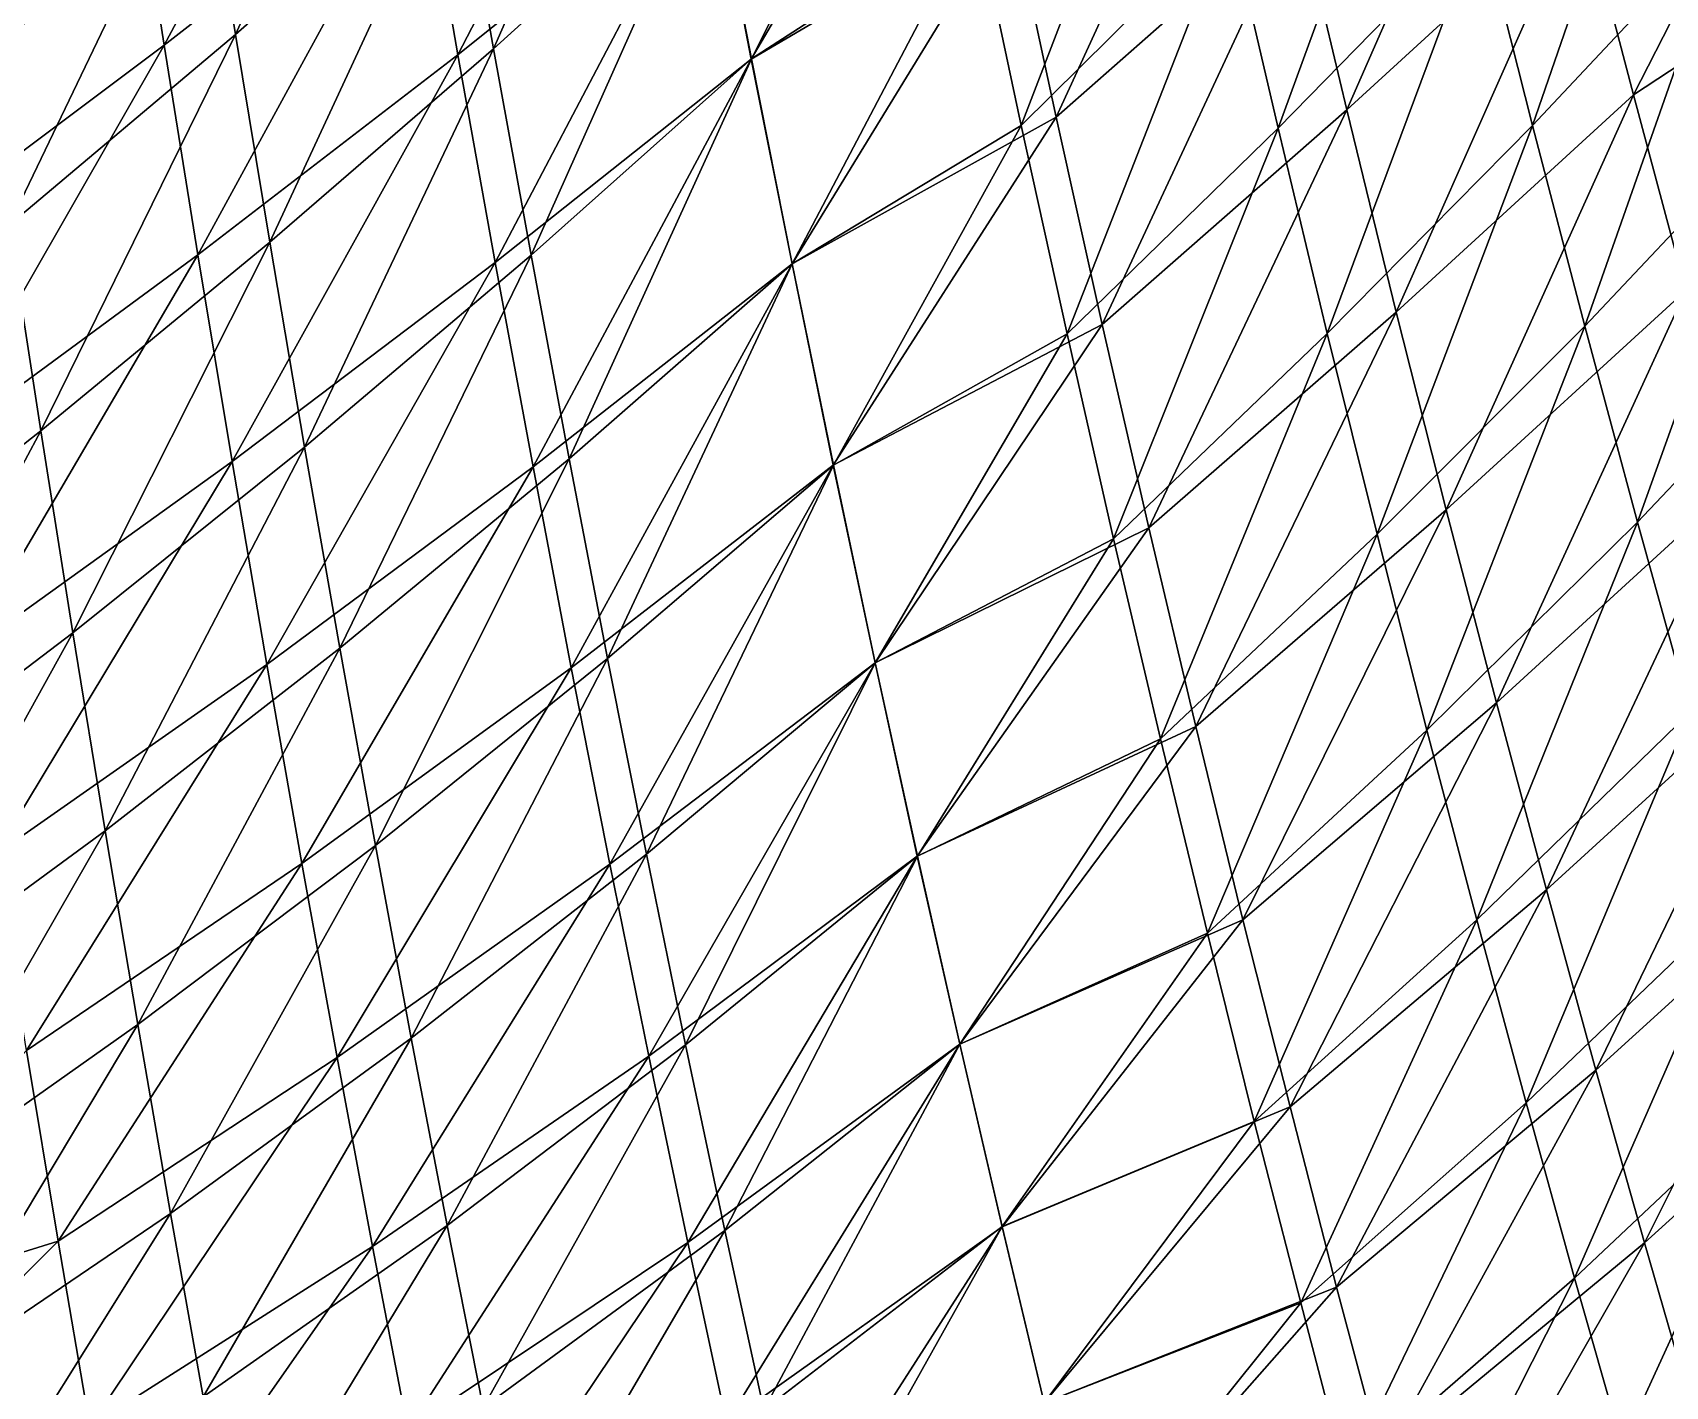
# Model space of a CAD drawing. Header units: metres. Extents: x 0 to 2.08, y -0.12 to 5.68.
# Drawn here: x 1.9728 to 2.01967, y -0.06245 to -0.0236 of the extents above; entities that cross this region are included whole.
import ezdxf

# ---------------------------------------------------------------- set-up
doc = ezdxf.new("R2010")
doc.units = ezdxf.units.M
doc.header["$LTSCALE"] = 65.185185
doc.layers.add('54', color=7, linetype='CONTINUOUS')
doc.layers.add('55', color=7, linetype='CONTINUOUS')

msp = doc.modelspace()

# ---------------------------------------------------------------- linework, layer by layer
at = {"layer": '54', "color": 2, "linetype": 'CONTINUOUS'}
for points in [[(1.977652, -0.017616, 0.084253), (1.978623, -0.023654, 0.081852), (1.983934, -0.011995, 0.083739), (1.977652, -0.017616, 0.084253)], [(1.983934, -0.011995, 0.083739), (1.978623, -0.023654, 0.081852), (1.984974, -0.01806, 0.081529), (1.983934, -0.011995, 0.083739)], [(1.984974, -0.01806, 0.081529), (1.986033, -0.024064, 0.079011), (1.991156, -0.012384, 0.080706), (1.984974, -0.01806, 0.081529)], [(1.991156, -0.012384, 0.080706), (1.986033, -0.024064, 0.079011), (1.992285, -0.018402, 0.078372), (1.991156, -0.012384, 0.080706)], [(1.992285, -0.018402, 0.078372), (1.993435, -0.024356, 0.075719), (1.998617, -0.014019, 0.076711), (1.992285, -0.018402, 0.078372)], [(1.998617, -0.014019, 0.076711), (1.993435, -0.024356, 0.075719), (1.999888, -0.020178, 0.074062), (1.998617, -0.014019, 0.076711)], [(1.999888, -0.020178, 0.074062), (2.001182, -0.026261, 0.071055), (2.005795, -0.014269, 0.072719), (1.999888, -0.020178, 0.074062)], [(2.005795, -0.014269, 0.072719), (2.001182, -0.026261, 0.071055), (2.007163, -0.020347, 0.069894), (2.005795, -0.014269, 0.072719)], [(2.007163, -0.020347, 0.069894), (2.008554, -0.026341, 0.066699), (2.012912, -0.014424, 0.068229), (2.007163, -0.020347, 0.069894)], [(2.012912, -0.014424, 0.068229), (2.008554, -0.026341, 0.066699), (2.014375, -0.020392, 0.065209), (2.012912, -0.014424, 0.068229)], [(2.014375, -0.020392, 0.065209), (2.015861, -0.026267, 0.061804), (2.01994, -0.014427, 0.063235), (2.014375, -0.020392, 0.065209)], [(2.01994, -0.014427, 0.063235), (2.015861, -0.026267, 0.061804), (2.021493, -0.020254, 0.060001), (2.01994, -0.014427, 0.063235)], [(1.971224, -0.023141, 0.084262), (1.972126, -0.029127, 0.081674), (1.977652, -0.017616, 0.084253), (1.971224, -0.023141, 0.084262)], [(1.977652, -0.017616, 0.084253), (1.972126, -0.029127, 0.081674), (1.978623, -0.023654, 0.081852), (1.977652, -0.017616, 0.084253)], [(1.978623, -0.023654, 0.081852), (1.97961, -0.029618, 0.079152), (1.984974, -0.01806, 0.081529), (1.978623, -0.023654, 0.081852)], [(1.984974, -0.01806, 0.081529), (1.97961, -0.029618, 0.079152), (1.986033, -0.024064, 0.079011), (1.984974, -0.01806, 0.081529)], [(1.986033, -0.024064, 0.079011), (1.98711, -0.029991, 0.07618), (1.992285, -0.018402, 0.078372), (1.986033, -0.024064, 0.079011)], [(1.992285, -0.018402, 0.078372), (1.98711, -0.029991, 0.07618), (1.993435, -0.024356, 0.075719), (1.992285, -0.018402, 0.078372)], [(1.993435, -0.024356, 0.075719), (1.994603, -0.030233, 0.072742), (1.999888, -0.020178, 0.074062), (1.993435, -0.024356, 0.075719)], [(1.999888, -0.020178, 0.074062), (1.994603, -0.030233, 0.072742), (2.001182, -0.026261, 0.071055), (1.999888, -0.020178, 0.074062)], [(2.001182, -0.026261, 0.071055), (2.002497, -0.032249, 0.067686), (2.007163, -0.020347, 0.069894), (2.001182, -0.026261, 0.071055)], [(2.007163, -0.020347, 0.069894), (2.002497, -0.032249, 0.067686), (2.008554, -0.026341, 0.066699), (2.007163, -0.020347, 0.069894)], [(2.008554, -0.026341, 0.066699), (2.009966, -0.032232, 0.063125), (2.014375, -0.020392, 0.065209), (2.008554, -0.026341, 0.066699)], [(2.014375, -0.020392, 0.065209), (2.009966, -0.032232, 0.063125), (2.015861, -0.026267, 0.061804), (2.014375, -0.020392, 0.065209)], [(2.015861, -0.026267, 0.061804), (2.017364, -0.032027, 0.058009), (2.021493, -0.020254, 0.060001), (2.015861, -0.026267, 0.061804)], [(2.021493, -0.020254, 0.060001), (2.017364, -0.032027, 0.058009), (2.023064, -0.025975, 0.056372), (2.021493, -0.020254, 0.060001)], [(1.972126, -0.029127, 0.081674), (1.973038, -0.035025, 0.078796), (1.978623, -0.023654, 0.081852), (1.972126, -0.029127, 0.081674)], [(1.978623, -0.023654, 0.081852), (1.973038, -0.035025, 0.078796), (1.97961, -0.029618, 0.079152), (1.978623, -0.023654, 0.081852)], [(1.97961, -0.029618, 0.079152), (1.98061, -0.035493, 0.076149), (1.986033, -0.024064, 0.079011), (1.97961, -0.029618, 0.079152)], [(1.986033, -0.024064, 0.079011), (1.98061, -0.035493, 0.076149), (1.98711, -0.029991, 0.07618), (1.986033, -0.024064, 0.079011)], [(1.98711, -0.029991, 0.07618), (1.988201, -0.035829, 0.073036), (1.993435, -0.024356, 0.075719), (1.98711, -0.029991, 0.07618)], [(1.993435, -0.024356, 0.075719), (1.988201, -0.035829, 0.073036), (1.994603, -0.030233, 0.072742), (1.993435, -0.024356, 0.075719)], [(2.017364, -0.032027, 0.058009), (2.018873, -0.037648, 0.05382), (2.023064, -0.025975, 0.056372), (2.017364, -0.032027, 0.058009)], [(2.023064, -0.025975, 0.056372), (2.018873, -0.037648, 0.05382), (2.024641, -0.031567, 0.052343), (2.023064, -0.025975, 0.056372)], [(1.994603, -0.030233, 0.072742), (1.995788, -0.036016, 0.069437), (2.001182, -0.026261, 0.071055), (1.994603, -0.030233, 0.072742)], [(2.001182, -0.026261, 0.071055), (1.995788, -0.036016, 0.069437), (2.002497, -0.032249, 0.067686), (2.001182, -0.026261, 0.071055)], [(2.002497, -0.032249, 0.067686), (2.003829, -0.038124, 0.063948), (2.008554, -0.026341, 0.066699), (2.002497, -0.032249, 0.067686)], [(2.008554, -0.026341, 0.066699), (2.003829, -0.038124, 0.063948), (2.009966, -0.032232, 0.063125), (2.008554, -0.026341, 0.066699)], [(2.009966, -0.032232, 0.063125), (2.011394, -0.037998, 0.05917), (2.015861, -0.026267, 0.061804), (2.009966, -0.032232, 0.063125)], [(2.015861, -0.026267, 0.061804), (2.011394, -0.037998, 0.05917), (2.017364, -0.032027, 0.058009), (2.015861, -0.026267, 0.061804)], [(1.972126, -0.029127, 0.081674), (1.966346, -0.040277, 0.077932), (1.973038, -0.035025, 0.078796), (1.972126, -0.029127, 0.081674)], [(1.973038, -0.035025, 0.078796), (1.97396, -0.040824, 0.075626), (1.97961, -0.029618, 0.079152), (1.973038, -0.035025, 0.078796)], [(1.97961, -0.029618, 0.079152), (1.97396, -0.040824, 0.075626), (1.98061, -0.035493, 0.076149), (1.97961, -0.029618, 0.079152)], [(1.98061, -0.035493, 0.076149), (1.981621, -0.041267, 0.072842), (1.98711, -0.029991, 0.07618), (1.98061, -0.035493, 0.076149)], [(1.98711, -0.029991, 0.07618), (1.981621, -0.041267, 0.072842), (1.988201, -0.035829, 0.073036), (1.98711, -0.029991, 0.07618)], [(1.988201, -0.035829, 0.073036), (1.989305, -0.041563, 0.069574), (1.994603, -0.030233, 0.072742), (1.988201, -0.035829, 0.073036)], [(1.994603, -0.030233, 0.072742), (1.989305, -0.041563, 0.069574), (1.995788, -0.036016, 0.069437), (1.994603, -0.030233, 0.072742)], [(2.018873, -0.037648, 0.05382), (2.02038, -0.043107, 0.049235), (2.024641, -0.031567, 0.052343), (2.018873, -0.037648, 0.05382)], [(1.995788, -0.036016, 0.069437), (1.996988, -0.041688, 0.065801), (2.002497, -0.032249, 0.067686), (1.995788, -0.036016, 0.069437)], [(2.002497, -0.032249, 0.067686), (1.996988, -0.041688, 0.065801), (2.003829, -0.038124, 0.063948), (2.002497, -0.032249, 0.067686)], [(2.003829, -0.038124, 0.063948), (2.005175, -0.043864, 0.059838), (2.009966, -0.032232, 0.063125), (2.003829, -0.038124, 0.063948)], [(2.009966, -0.032232, 0.063125), (2.005175, -0.043864, 0.059838), (2.011394, -0.037998, 0.05917), (2.009966, -0.032232, 0.063125)], [(2.011394, -0.037998, 0.05917), (2.012827, -0.043617, 0.054829), (2.017364, -0.032027, 0.058009), (2.011394, -0.037998, 0.05917)], [(2.017364, -0.032027, 0.058009), (2.012827, -0.043617, 0.054829), (2.018873, -0.037648, 0.05382), (2.017364, -0.032027, 0.058009)], [(1.966346, -0.040277, 0.077932), (1.967186, -0.045973, 0.074602), (1.973038, -0.035025, 0.078796), (1.966346, -0.040277, 0.077932)], [(1.973038, -0.035025, 0.078796), (1.967186, -0.045973, 0.074602), (1.97396, -0.040824, 0.075626), (1.973038, -0.035025, 0.078796)], [(1.97396, -0.040824, 0.075626), (1.974888, -0.046509, 0.072164), (1.98061, -0.035493, 0.076149), (1.97396, -0.040824, 0.075626)], [(1.98061, -0.035493, 0.076149), (1.974888, -0.046509, 0.072164), (1.981621, -0.041267, 0.072842), (1.98061, -0.035493, 0.076149)], [(1.981621, -0.041267, 0.072842), (1.982642, -0.046926, 0.06923), (1.988201, -0.035829, 0.073036), (1.981621, -0.041267, 0.072842)], [(1.988201, -0.035829, 0.073036), (1.982642, -0.046926, 0.06923), (1.989305, -0.041563, 0.069574), (1.988201, -0.035829, 0.073036)], [(1.989305, -0.041563, 0.069574), (1.990421, -0.047177, 0.065792), (1.995788, -0.036016, 0.069437), (1.989305, -0.041563, 0.069574)], [(1.995788, -0.036016, 0.069437), (1.990421, -0.047177, 0.065792), (1.996988, -0.041688, 0.065801), (1.995788, -0.036016, 0.069437)], [(2.012827, -0.043617, 0.054829), (2.014257, -0.049065, 0.050101), (2.018873, -0.037648, 0.05382), (2.012827, -0.043617, 0.054829)], [(2.018873, -0.037648, 0.05382), (2.014257, -0.049065, 0.050101), (2.02038, -0.043107, 0.049235), (2.018873, -0.037648, 0.05382)], [(1.996988, -0.041688, 0.065801), (1.998199, -0.047233, 0.061831), (2.003829, -0.038124, 0.063948), (1.996988, -0.041688, 0.065801)], [(2.003829, -0.038124, 0.063948), (1.998199, -0.047233, 0.061831), (2.005175, -0.043864, 0.059838), (2.003829, -0.038124, 0.063948)], [(2.005175, -0.043864, 0.059838), (2.006525, -0.049448, 0.055355), (2.011394, -0.037998, 0.05917), (2.005175, -0.043864, 0.059838)], [(2.011394, -0.037998, 0.05917), (2.006525, -0.049448, 0.055355), (2.012827, -0.043617, 0.054829), (2.011394, -0.037998, 0.05917)], [(1.967186, -0.045973, 0.074602), (1.968029, -0.051544, 0.070993), (1.97396, -0.040824, 0.075626), (1.967186, -0.045973, 0.074602)], [(1.97396, -0.040824, 0.075626), (1.968029, -0.051544, 0.070993), (1.974888, -0.046509, 0.072164), (1.97396, -0.040824, 0.075626)], [(1.974888, -0.046509, 0.072164), (1.975821, -0.052069, 0.068411), (1.981621, -0.041267, 0.072842), (1.974888, -0.046509, 0.072164)], [(1.981621, -0.041267, 0.072842), (1.975821, -0.052069, 0.068411), (1.982642, -0.046926, 0.06923), (1.981621, -0.041267, 0.072842)], [(1.982642, -0.046926, 0.06923), (1.98367, -0.052455, 0.065312), (1.989305, -0.041563, 0.069574), (1.982642, -0.046926, 0.06923)], [(1.989305, -0.041563, 0.069574), (1.98367, -0.052455, 0.065312), (1.990421, -0.047177, 0.065792), (1.989305, -0.041563, 0.069574)], [(1.990421, -0.047177, 0.065792), (1.991545, -0.052654, 0.061689), (1.996988, -0.041688, 0.065801), (1.990421, -0.047177, 0.065792)], [(1.996988, -0.041688, 0.065801), (1.991545, -0.052654, 0.061689), (1.998199, -0.047233, 0.061831), (1.996988, -0.041688, 0.065801)], [(2.014257, -0.049065, 0.050101), (2.015674, -0.054319, 0.044985), (2.02038, -0.043107, 0.049235), (2.014257, -0.049065, 0.050101)], [(2.02038, -0.043107, 0.049235), (2.015674, -0.054319, 0.044985), (2.021873, -0.048378, 0.044251), (2.02038, -0.043107, 0.049235)], [(1.998199, -0.047233, 0.061831), (1.999416, -0.052633, 0.057526), (2.005175, -0.043864, 0.059838), (1.998199, -0.047233, 0.061831)], [(2.005175, -0.043864, 0.059838), (1.999416, -0.052633, 0.057526), (2.006525, -0.049448, 0.055355), (2.005175, -0.043864, 0.059838)], [(2.006525, -0.049448, 0.055355), (2.007871, -0.054854, 0.050497), (2.012827, -0.043617, 0.054829), (2.006525, -0.049448, 0.055355)], [(2.012827, -0.043617, 0.054829), (2.007871, -0.054854, 0.050497), (2.014257, -0.049065, 0.050101), (2.012827, -0.043617, 0.054829)], [(1.968029, -0.051544, 0.070993), (1.968873, -0.056979, 0.067108), (1.974888, -0.046509, 0.072164), (1.968029, -0.051544, 0.070993)], [(1.974888, -0.046509, 0.072164), (1.968873, -0.056979, 0.067108), (1.975821, -0.052069, 0.068411), (1.974888, -0.046509, 0.072164)], [(1.975821, -0.052069, 0.068411), (1.976758, -0.057488, 0.064366), (1.982642, -0.046926, 0.06923), (1.975821, -0.052069, 0.068411)], [(1.982642, -0.046926, 0.06923), (1.976758, -0.057488, 0.064366), (1.98367, -0.052455, 0.065312), (1.982642, -0.046926, 0.06923)], [(1.98367, -0.052455, 0.065312), (1.984703, -0.057838, 0.061086), (1.990421, -0.047177, 0.065792), (1.98367, -0.052455, 0.065312)], [(1.990421, -0.047177, 0.065792), (1.984703, -0.057838, 0.061086), (1.991545, -0.052654, 0.061689), (1.990421, -0.047177, 0.065792)], [(1.991545, -0.052654, 0.061689), (1.992673, -0.057977, 0.057264), (1.998199, -0.047233, 0.061831), (1.991545, -0.052654, 0.061689)], [(1.998199, -0.047233, 0.061831), (1.992673, -0.057977, 0.057264), (1.999416, -0.052633, 0.057526), (1.998199, -0.047233, 0.061831)], [(2.015674, -0.054319, 0.044985), (2.017067, -0.059352, 0.039481), (2.021873, -0.048378, 0.044251), (2.015674, -0.054319, 0.044985)], [(2.021873, -0.048378, 0.044251), (2.017067, -0.059352, 0.039481), (2.023342, -0.053434, 0.038866), (2.021873, -0.048378, 0.044251)], [(2.007871, -0.054854, 0.050497), (2.009203, -0.060058, 0.045265), (2.014257, -0.049065, 0.050101), (2.007871, -0.054854, 0.050497)], [(2.014257, -0.049065, 0.050101), (2.009203, -0.060058, 0.045265), (2.015674, -0.054319, 0.044985), (2.014257, -0.049065, 0.050101)], [(1.999416, -0.052633, 0.057526), (2.000631, -0.057869, 0.052885), (2.006525, -0.049448, 0.055355), (1.999416, -0.052633, 0.057526)], [(2.006525, -0.049448, 0.055355), (2.000631, -0.057869, 0.052885), (2.007871, -0.054854, 0.050497), (2.006525, -0.049448, 0.055355)], [(1.968873, -0.056979, 0.067108), (1.969716, -0.062264, 0.062947), (1.975821, -0.052069, 0.068411), (1.968873, -0.056979, 0.067108)], [(1.975821, -0.052069, 0.068411), (1.969716, -0.062264, 0.062947), (1.976758, -0.057488, 0.064366), (1.975821, -0.052069, 0.068411)], [(1.976758, -0.057488, 0.064366), (1.977697, -0.062753, 0.06003), (1.98367, -0.052455, 0.065312), (1.976758, -0.057488, 0.064366)], [(1.98367, -0.052455, 0.065312), (1.977697, -0.062753, 0.06003), (1.984703, -0.057838, 0.061086), (1.98367, -0.052455, 0.065312)], [(1.984703, -0.057838, 0.061086), (1.985736, -0.063059, 0.056554), (1.991545, -0.052654, 0.061689), (1.984703, -0.057838, 0.061086)], [(1.991545, -0.052654, 0.061689), (1.985736, -0.063059, 0.056554), (1.992673, -0.057977, 0.057264), (1.991545, -0.052654, 0.061689)], [(1.992673, -0.057977, 0.057264), (1.993797, -0.063129, 0.052519), (1.999416, -0.052633, 0.057526), (1.992673, -0.057977, 0.057264)], [(1.999416, -0.052633, 0.057526), (1.993797, -0.063129, 0.052519), (2.000631, -0.057869, 0.052885), (1.999416, -0.052633, 0.057526)], [(2.017067, -0.059352, 0.039481), (2.018428, -0.064137, 0.03359), (2.023342, -0.053434, 0.038866), (2.017067, -0.059352, 0.039481)], [(2.023342, -0.053434, 0.038866), (2.018428, -0.064137, 0.03359), (2.024777, -0.058247, 0.033082), (2.023342, -0.053434, 0.038866)], [(2.009203, -0.060058, 0.045265), (2.010513, -0.065037, 0.039659), (2.015674, -0.054319, 0.044985), (2.009203, -0.060058, 0.045265)], [(2.015674, -0.054319, 0.044985), (2.010513, -0.065037, 0.039659), (2.017067, -0.059352, 0.039481), (2.015674, -0.054319, 0.044985)], [(2.000631, -0.057869, 0.052885), (2.001838, -0.062922, 0.04791), (2.007871, -0.054854, 0.050497), (2.000631, -0.057869, 0.052885)], [(2.007871, -0.054854, 0.050497), (2.001838, -0.062922, 0.04791), (2.009203, -0.060058, 0.045265), (2.007871, -0.054854, 0.050497)], [(1.969716, -0.062264, 0.062947), (1.970557, -0.067385, 0.058513), (1.976758, -0.057488, 0.064366), (1.969716, -0.062264, 0.062947)], [(1.976758, -0.057488, 0.064366), (1.970557, -0.067385, 0.058513), (1.977697, -0.062753, 0.06003), (1.976758, -0.057488, 0.064366)], [(1.977697, -0.062753, 0.06003), (1.978633, -0.067848, 0.055404), (1.984703, -0.057838, 0.061086), (1.977697, -0.062753, 0.06003)], [(1.984703, -0.057838, 0.061086), (1.978633, -0.067848, 0.055404), (1.985736, -0.063059, 0.056554), (1.984703, -0.057838, 0.061086)], [(1.985736, -0.063059, 0.056554), (1.986765, -0.068102, 0.051719), (1.992673, -0.057977, 0.057264), (1.985736, -0.063059, 0.056554)], [(1.992673, -0.057977, 0.057264), (1.986765, -0.068102, 0.051719), (1.993797, -0.063129, 0.052519), (1.992673, -0.057977, 0.057264)], [(1.993797, -0.063129, 0.052519), (1.994911, -0.068092, 0.047455), (2.000631, -0.057869, 0.052885), (1.993797, -0.063129, 0.052519)], [(2.000631, -0.057869, 0.052885), (1.994911, -0.068092, 0.047455), (2.001838, -0.062922, 0.04791), (2.000631, -0.057869, 0.052885)], [(2.018428, -0.064137, 0.03359), (2.019745, -0.068645, 0.027317), (2.024777, -0.058247, 0.033082), (2.018428, -0.064137, 0.03359)], [(2.010513, -0.065037, 0.039659), (2.01179, -0.069763, 0.03368), (2.017067, -0.059352, 0.039481), (2.010513, -0.065037, 0.039659)], [(2.017067, -0.059352, 0.039481), (2.01179, -0.069763, 0.03368), (2.018428, -0.064137, 0.03359), (2.017067, -0.059352, 0.039481)], [(2.001838, -0.062922, 0.04791), (2.003027, -0.067771, 0.042601), (2.009203, -0.060058, 0.045265), (2.001838, -0.062922, 0.04791)], [(2.009203, -0.060058, 0.045265), (2.003027, -0.067771, 0.042601), (2.010513, -0.065037, 0.039659), (2.009203, -0.060058, 0.045265)]]:
    msp.add_3dface(points, dxfattribs=at)
at = {"layer": '55', "color": 2, "linetype": 'CONTINUOUS'}
for points in [[(1.976576, -0.02396, -3.355031), (1.975619, -0.017863, -3.357443), (1.982929, -0.012106, -3.356713), (1.976576, -0.02396, -3.355031)], [(1.983961, -0.018204, -3.3545), (1.976576, -0.02396, -3.355031), (1.982929, -0.012106, -3.356713), (1.983961, -0.018204, -3.3545)], [(1.985013, -0.024239, -3.351976), (1.983961, -0.018204, -3.3545), (1.991154, -0.012384, -3.35334), (1.985013, -0.024239, -3.351976)], [(1.992283, -0.018402, -3.351006), (1.985013, -0.024239, -3.351976), (1.991154, -0.012384, -3.35334), (1.992283, -0.018402, -3.351006)], [(1.993433, -0.024357, -3.348352), (1.992283, -0.018402, -3.351006), (1.999604, -0.013862, -3.348883), (1.993433, -0.024357, -3.348352)], [(2.000881, -0.019981, -3.346236), (1.993433, -0.024357, -3.348352), (1.999604, -0.013862, -3.348883), (2.000881, -0.019981, -3.346236)], [(2.002181, -0.026025, -3.343235), (2.000881, -0.019981, -3.346236), (2.007743, -0.013922, -3.344298), (2.002181, -0.026025, -3.343235)], [(2.009121, -0.019911, -3.341478), (2.002181, -0.026025, -3.343235), (2.007743, -0.013922, -3.344298), (2.009121, -0.019911, -3.341478)], [(2.010523, -0.025817, -3.338291), (2.009121, -0.019911, -3.341478), (2.015784, -0.01384, -3.33908), (2.010523, -0.025817, -3.338291)], [(2.017258, -0.019659, -3.336066), (2.010523, -0.025817, -3.338291), (2.015784, -0.01384, -3.33908), (2.017258, -0.019659, -3.336066)], [(2.018753, -0.025386, -3.332675), (2.017258, -0.019659, -3.336066), (2.024078, -0.014975, -3.332435), (2.018753, -0.025386, -3.332675)], [(2.025709, -0.020801, -3.328961), (2.018753, -0.025386, -3.332675), (2.024078, -0.014975, -3.332435), (2.025709, -0.020801, -3.328961)], [(1.969033, -0.029609, -3.354926), (1.968153, -0.023546, -3.357537), (1.975619, -0.017863, -3.357443), (1.969033, -0.029609, -3.354926)], [(1.976576, -0.02396, -3.355031), (1.969033, -0.029609, -3.354926), (1.975619, -0.017863, -3.357443), (1.976576, -0.02396, -3.355031)], [(1.977548, -0.02998, -3.352316), (1.976576, -0.02396, -3.355031), (1.983961, -0.018204, -3.3545), (1.977548, -0.02998, -3.352316)], [(1.985013, -0.024239, -3.351976), (1.977548, -0.02998, -3.352316), (1.983961, -0.018204, -3.3545), (1.985013, -0.024239, -3.351976)], [(1.986083, -0.030198, -3.349139), (1.985013, -0.024239, -3.351976), (1.992283, -0.018402, -3.351006), (1.986083, -0.030198, -3.349139)], [(1.993433, -0.024357, -3.348352), (1.986083, -0.030198, -3.349139), (1.992283, -0.018402, -3.351006), (1.993433, -0.024357, -3.348352)], [(2.011945, -0.03162, -3.334731), (2.010523, -0.025817, -3.338291), (2.017258, -0.019659, -3.336066), (2.011945, -0.03162, -3.334731)], [(2.018753, -0.025386, -3.332675), (2.011945, -0.03162, -3.334731), (2.017258, -0.019659, -3.336066), (2.018753, -0.025386, -3.332675)], [(1.994602, -0.030233, -3.345375), (1.993433, -0.024357, -3.348352), (2.000881, -0.019981, -3.346236), (1.994602, -0.030233, -3.345375)], [(2.002181, -0.026025, -3.343235), (1.994602, -0.030233, -3.345375), (2.000881, -0.019981, -3.346236), (2.002181, -0.026025, -3.343235)], [(2.003502, -0.031974, -3.339872), (2.002181, -0.026025, -3.343235), (2.009121, -0.019911, -3.341478), (2.003502, -0.031974, -3.339872)], [(2.010523, -0.025817, -3.338291), (2.003502, -0.031974, -3.339872), (2.009121, -0.019911, -3.341478), (2.010523, -0.025817, -3.338291)], [(2.020263, -0.031, -3.328905), (2.018753, -0.025386, -3.332675), (2.025709, -0.020801, -3.328961), (2.020263, -0.031, -3.328905)], [(1.969922, -0.03558, -3.352021), (1.969033, -0.029609, -3.354926), (1.976576, -0.02396, -3.355031), (1.969922, -0.03558, -3.352021)], [(1.977548, -0.02998, -3.352316), (1.969922, -0.03558, -3.352021), (1.976576, -0.02396, -3.355031), (1.977548, -0.02998, -3.352316)], [(1.978533, -0.035909, -3.349297), (1.977548, -0.02998, -3.352316), (1.985013, -0.024239, -3.351976), (1.978533, -0.035909, -3.349297)], [(1.986083, -0.030198, -3.349139), (1.978533, -0.035909, -3.349297), (1.985013, -0.024239, -3.351976), (1.986083, -0.030198, -3.349139)], [(1.987167, -0.036066, -3.345987), (1.986083, -0.030198, -3.349139), (1.993433, -0.024357, -3.348352), (1.987167, -0.036066, -3.345987)], [(1.994602, -0.030233, -3.345375), (1.987167, -0.036066, -3.345987), (1.993433, -0.024357, -3.348352), (1.994602, -0.030233, -3.345375)], [(2.01338, -0.0373, -3.330794), (2.011945, -0.03162, -3.334731), (2.018753, -0.025386, -3.332675), (2.01338, -0.0373, -3.330794)], [(2.020263, -0.031, -3.328905), (2.01338, -0.0373, -3.330794), (2.018753, -0.025386, -3.332675), (2.020263, -0.031, -3.328905)], [(1.995787, -0.036016, -3.342071), (1.994602, -0.030233, -3.345375), (2.002181, -0.026025, -3.343235), (1.995787, -0.036016, -3.342071)], [(2.003502, -0.031974, -3.339872), (1.995787, -0.036016, -3.342071), (2.002181, -0.026025, -3.343235), (2.003502, -0.031974, -3.339872)], [(2.004841, -0.037811, -3.336142), (2.003502, -0.031974, -3.339872), (2.010523, -0.025817, -3.338291), (2.004841, -0.037811, -3.336142)], [(2.011945, -0.03162, -3.334731), (2.004841, -0.037811, -3.336142), (2.010523, -0.025817, -3.338291), (2.011945, -0.03162, -3.334731)], [(1.970819, -0.041447, -3.348821), (1.969922, -0.03558, -3.352021), (1.977548, -0.02998, -3.352316), (1.970819, -0.041447, -3.348821)], [(1.978533, -0.035909, -3.349297), (1.970819, -0.041447, -3.348821), (1.977548, -0.02998, -3.352316), (1.978533, -0.035909, -3.349297)], [(1.979528, -0.041734, -3.345972), (1.978533, -0.035909, -3.349297), (1.986083, -0.030198, -3.349139), (1.979528, -0.041734, -3.345972)], [(1.987167, -0.036066, -3.345987), (1.979528, -0.041734, -3.345972), (1.986083, -0.030198, -3.349139), (1.987167, -0.036066, -3.345987)], [(1.988263, -0.041828, -3.342516), (1.987167, -0.036066, -3.345987), (1.994602, -0.030233, -3.345375), (1.988263, -0.041828, -3.342516)], [(1.995787, -0.036016, -3.342071), (1.988263, -0.041828, -3.342516), (1.994602, -0.030233, -3.345375), (1.995787, -0.036016, -3.342071)], [(2.01482, -0.042835, -3.326478), (2.01338, -0.0373, -3.330794), (2.020263, -0.031, -3.328905), (2.01482, -0.042835, -3.326478)], [(2.021776, -0.036477, -3.32475), (2.01482, -0.042835, -3.326478), (2.020263, -0.031, -3.328905), (2.021776, -0.036477, -3.32475)], [(2.006192, -0.043513, -3.332043), (2.004841, -0.037811, -3.336142), (2.011945, -0.03162, -3.334731), (2.006192, -0.043513, -3.332043)], [(2.01338, -0.0373, -3.330794), (2.006192, -0.043513, -3.332043), (2.011945, -0.03162, -3.334731), (2.01338, -0.0373, -3.330794)], [(1.996987, -0.041689, -3.338434), (1.995787, -0.036016, -3.342071), (2.003502, -0.031974, -3.339872), (1.996987, -0.041689, -3.338434)], [(2.004841, -0.037811, -3.336142), (1.996987, -0.041689, -3.338434), (2.003502, -0.031974, -3.339872), (2.004841, -0.037811, -3.336142)], [(1.971722, -0.047196, -3.345328), (1.970819, -0.041447, -3.348821), (1.978533, -0.035909, -3.349297), (1.971722, -0.047196, -3.345328)], [(1.979528, -0.041734, -3.345972), (1.971722, -0.047196, -3.345328), (1.978533, -0.035909, -3.349297), (1.979528, -0.041734, -3.345972)], [(1.980532, -0.047442, -3.34234), (1.979528, -0.041734, -3.345972), (1.987167, -0.036066, -3.345987), (1.980532, -0.047442, -3.34234)], [(1.988263, -0.041828, -3.342516), (1.980532, -0.047442, -3.34234), (1.987167, -0.036066, -3.345987), (1.988263, -0.041828, -3.342516)], [(1.989371, -0.04747, -3.338724), (1.988263, -0.041828, -3.342516), (1.995787, -0.036016, -3.342071), (1.989371, -0.04747, -3.338724)], [(1.996987, -0.041689, -3.338434), (1.989371, -0.04747, -3.338724), (1.995787, -0.036016, -3.342071), (1.996987, -0.041689, -3.338434)], [(2.016255, -0.048201, -3.32178), (2.01482, -0.042835, -3.326478), (2.021776, -0.036477, -3.32475), (2.016255, -0.048201, -3.32178)], [(2.023284, -0.041794, -3.320208), (2.016255, -0.048201, -3.32178), (2.021776, -0.036477, -3.32475), (2.023284, -0.041794, -3.320208)], [(2.007547, -0.049061, -3.327573), (2.006192, -0.043513, -3.332043), (2.01338, -0.0373, -3.330794), (2.007547, -0.049061, -3.327573)], [(2.01482, -0.042835, -3.326478), (2.007547, -0.049061, -3.327573), (2.01338, -0.0373, -3.330794), (2.01482, -0.042835, -3.326478)], [(1.998198, -0.047234, -3.334464), (1.996987, -0.041689, -3.338434), (2.004841, -0.037811, -3.336142), (1.998198, -0.047234, -3.334464)], [(2.006192, -0.043513, -3.332043), (1.998198, -0.047234, -3.334464), (2.004841, -0.037811, -3.336142), (2.006192, -0.043513, -3.332043)], [(1.990487, -0.052973, -3.33461), (1.989371, -0.04747, -3.338724), (1.996987, -0.041689, -3.338434), (1.990487, -0.052973, -3.33461)], [(1.998198, -0.047234, -3.334464), (1.990487, -0.052973, -3.33461), (1.996987, -0.041689, -3.338434), (1.998198, -0.047234, -3.334464)], [(1.972628, -0.052815, -3.341541), (1.971722, -0.047196, -3.345328), (1.979528, -0.041734, -3.345972), (1.972628, -0.052815, -3.341541)], [(1.980532, -0.047442, -3.34234), (1.972628, -0.052815, -3.341541), (1.979528, -0.041734, -3.345972), (1.980532, -0.047442, -3.34234)], [(1.981542, -0.053017, -3.3384), (1.980532, -0.047442, -3.34234), (1.988263, -0.041828, -3.342516), (1.981542, -0.053017, -3.3384)], [(1.989371, -0.04747, -3.338724), (1.981542, -0.053017, -3.3384), (1.988263, -0.041828, -3.342516), (1.989371, -0.04747, -3.338724)], [(2.017676, -0.053375, -3.316698), (2.016255, -0.048201, -3.32178), (2.023284, -0.041794, -3.320208), (2.017676, -0.053375, -3.316698)], [(2.024776, -0.046926, -3.315277), (2.017676, -0.053375, -3.316698), (2.023284, -0.041794, -3.320208), (2.024776, -0.046926, -3.315277)], [(2.008897, -0.054433, -3.322729), (2.007547, -0.049061, -3.327573), (2.01482, -0.042835, -3.326478), (2.008897, -0.054433, -3.322729)], [(2.016255, -0.048201, -3.32178), (2.008897, -0.054433, -3.322729), (2.01482, -0.042835, -3.326478), (2.016255, -0.048201, -3.32178)], [(1.999415, -0.052634, -3.330159), (1.998198, -0.047234, -3.334464), (2.006192, -0.043513, -3.332043), (1.999415, -0.052634, -3.330159)], [(2.007547, -0.049061, -3.327573), (1.999415, -0.052634, -3.330159), (2.006192, -0.043513, -3.332043), (2.007547, -0.049061, -3.327573)], [(1.991607, -0.058321, -3.330173), (1.990487, -0.052973, -3.33461), (1.998198, -0.047234, -3.334464), (1.991607, -0.058321, -3.330173)], [(1.999415, -0.052634, -3.330159), (1.991607, -0.058321, -3.330173), (1.998198, -0.047234, -3.334464), (1.999415, -0.052634, -3.330159)], [(2.019073, -0.058331, -3.311233), (2.017676, -0.053375, -3.316698), (2.024776, -0.046926, -3.315277), (2.019073, -0.058331, -3.311233)], [(2.026243, -0.051847, -3.309955), (2.019073, -0.058331, -3.311233), (2.024776, -0.046926, -3.315277), (2.026243, -0.051847, -3.309955)], [(1.973537, -0.058289, -3.337462), (1.972628, -0.052815, -3.341541), (1.980532, -0.047442, -3.34234), (1.973537, -0.058289, -3.337462)], [(1.981542, -0.053017, -3.3384), (1.973537, -0.058289, -3.337462), (1.980532, -0.047442, -3.34234), (1.981542, -0.053017, -3.3384)], [(1.982557, -0.058443, -3.334151), (1.981542, -0.053017, -3.3384), (1.989371, -0.04747, -3.338724), (1.982557, -0.058443, -3.334151)], [(1.990487, -0.052973, -3.33461), (1.982557, -0.058443, -3.334151), (1.989371, -0.04747, -3.338724), (1.990487, -0.052973, -3.33461)], [(2.010234, -0.059603, -3.317514), (2.008897, -0.054433, -3.322729), (2.016255, -0.048201, -3.32178), (2.010234, -0.059603, -3.317514)], [(2.017676, -0.053375, -3.316698), (2.010234, -0.059603, -3.317514), (2.016255, -0.048201, -3.32178), (2.017676, -0.053375, -3.316698)], [(2.00063, -0.05787, -3.325518), (1.999415, -0.052634, -3.330159), (2.007547, -0.049061, -3.327573), (2.00063, -0.05787, -3.325518)], [(2.008897, -0.054433, -3.322729), (2.00063, -0.05787, -3.325518), (2.007547, -0.049061, -3.327573), (2.008897, -0.054433, -3.322729)], [(2.020435, -0.063042, -3.305386), (2.019073, -0.058331, -3.311233), (2.026243, -0.051847, -3.309955), (2.020435, -0.063042, -3.305386)], [(1.973537, -0.058289, -3.337462), (1.965043, -0.06093, -3.337794), (1.972628, -0.052815, -3.341541), (1.973537, -0.058289, -3.337462)], [(1.992723, -0.063497, -3.325415), (1.991607, -0.058321, -3.330173), (1.999415, -0.052634, -3.330159), (1.992723, -0.063497, -3.325415)], [(2.00063, -0.05787, -3.325518), (1.992723, -0.063497, -3.325415), (1.999415, -0.052634, -3.330159), (2.00063, -0.05787, -3.325518)], [(1.974446, -0.063604, -3.33309), (1.973537, -0.058289, -3.337462), (1.981542, -0.053017, -3.3384), (1.974446, -0.063604, -3.33309)], [(1.982557, -0.058443, -3.334151), (1.974446, -0.063604, -3.33309), (1.981542, -0.053017, -3.3384), (1.982557, -0.058443, -3.334151)], [(1.983573, -0.063704, -3.329595), (1.982557, -0.058443, -3.334151), (1.990487, -0.052973, -3.33461), (1.983573, -0.063704, -3.329595)], [(1.991607, -0.058321, -3.330173), (1.983573, -0.063704, -3.329595), (1.990487, -0.052973, -3.33461), (1.991607, -0.058321, -3.330173)], [(2.011547, -0.064549, -3.311926), (2.010234, -0.059603, -3.317514), (2.017676, -0.053375, -3.316698), (2.011547, -0.064549, -3.311926)], [(2.019073, -0.058331, -3.311233), (2.011547, -0.064549, -3.311926), (2.017676, -0.053375, -3.316698), (2.019073, -0.058331, -3.311233)], [(2.001836, -0.062923, -3.320543), (2.00063, -0.05787, -3.325518), (2.008897, -0.054433, -3.322729), (2.001836, -0.062923, -3.320543)], [(2.010234, -0.059603, -3.317514), (2.001836, -0.062923, -3.320543), (2.008897, -0.054433, -3.322729), (2.010234, -0.059603, -3.317514)], [(1.99383, -0.068483, -3.320337), (1.992723, -0.063497, -3.325415), (2.00063, -0.05787, -3.325518), (1.99383, -0.068483, -3.320337)], [(2.001836, -0.062923, -3.320543), (1.99383, -0.068483, -3.320337), (2.00063, -0.05787, -3.325518), (2.001836, -0.062923, -3.320543)], [(1.965821, -0.066024, -3.333565), (1.965043, -0.06093, -3.337794), (1.973537, -0.058289, -3.337462), (1.965821, -0.066024, -3.333565)], [(1.974446, -0.063604, -3.33309), (1.965821, -0.066024, -3.333565), (1.973537, -0.058289, -3.337462), (1.974446, -0.063604, -3.33309)], [(1.975353, -0.068745, -3.328429), (1.974446, -0.063604, -3.33309), (1.982557, -0.058443, -3.334151), (1.975353, -0.068745, -3.328429)], [(1.983573, -0.063704, -3.329595), (1.975353, -0.068745, -3.328429), (1.982557, -0.058443, -3.334151), (1.983573, -0.063704, -3.329595)], [(1.984584, -0.068785, -3.324734), (1.983573, -0.063704, -3.329595), (1.991607, -0.058321, -3.330173), (1.984584, -0.068785, -3.324734)], [(1.992723, -0.063497, -3.325415), (1.984584, -0.068785, -3.324734), (1.991607, -0.058321, -3.330173), (1.992723, -0.063497, -3.325415)], [(2.012828, -0.069245, -3.305967), (2.011547, -0.064549, -3.311926), (2.019073, -0.058331, -3.311233), (2.012828, -0.069245, -3.305967)], [(2.020435, -0.063042, -3.305386), (2.012828, -0.069245, -3.305967), (2.019073, -0.058331, -3.311233), (2.020435, -0.063042, -3.305386)], [(2.003025, -0.067771, -3.315234), (2.001836, -0.062923, -3.320543), (2.010234, -0.059603, -3.317514), (2.003025, -0.067771, -3.315234)], [(2.011547, -0.064549, -3.311926), (2.003025, -0.067771, -3.315234), (2.010234, -0.059603, -3.317514), (2.011547, -0.064549, -3.311926)]]:
    msp.add_3dface(points, dxfattribs=at)

doc.saveas('drawing.dxf')
